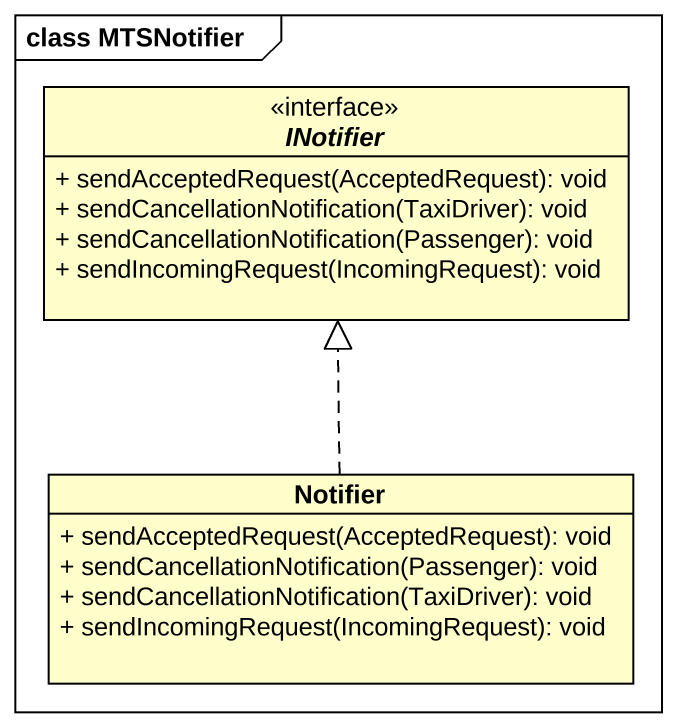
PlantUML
@startuml
mainframe class MTSNotifier
hide circle
hide empty members
skinparam classAttributeIconSize 0
interface INotifier {
  + sendAcceptedRequest(AcceptedRequest): void
  + sendCancellationNotification(TaxiDriver): void
  + sendCancellationNotification(Passenger): void
  + sendIncomingRequest(IncomingRequest): void
}
class Notifier {
  + sendAcceptedRequest(AcceptedRequest): void
  + sendCancellationNotification(Passenger): void
  + sendCancellationNotification(TaxiDriver): void
  + sendIncomingRequest(IncomingRequest): void
}
Notifier .up.|> INotifier
@enduml
